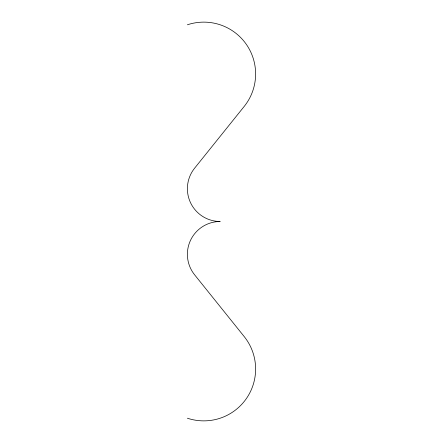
<?xml version="1.0" encoding="UTF-8"?>
<svg xmlns="http://www.w3.org/2000/svg" width="443" height="443" viewBox="0 0 443 443"><rect width="100%" height="100%" fill="white"/><g stroke="black" fill="none" stroke-linecap="round" stroke-linejoin="round"><path stroke-width="0.66" d="M187.389 418.209A51.837 51.837 0 0 0 244.204 336.58L194.61 274.81A32.788 32.788 0 0 1 220.171 221.5A32.788 32.788 0 0 1 194.61 168.19L244.204 106.42A51.837 51.837 0 0 0 187.389 24.791"/></g></svg>
